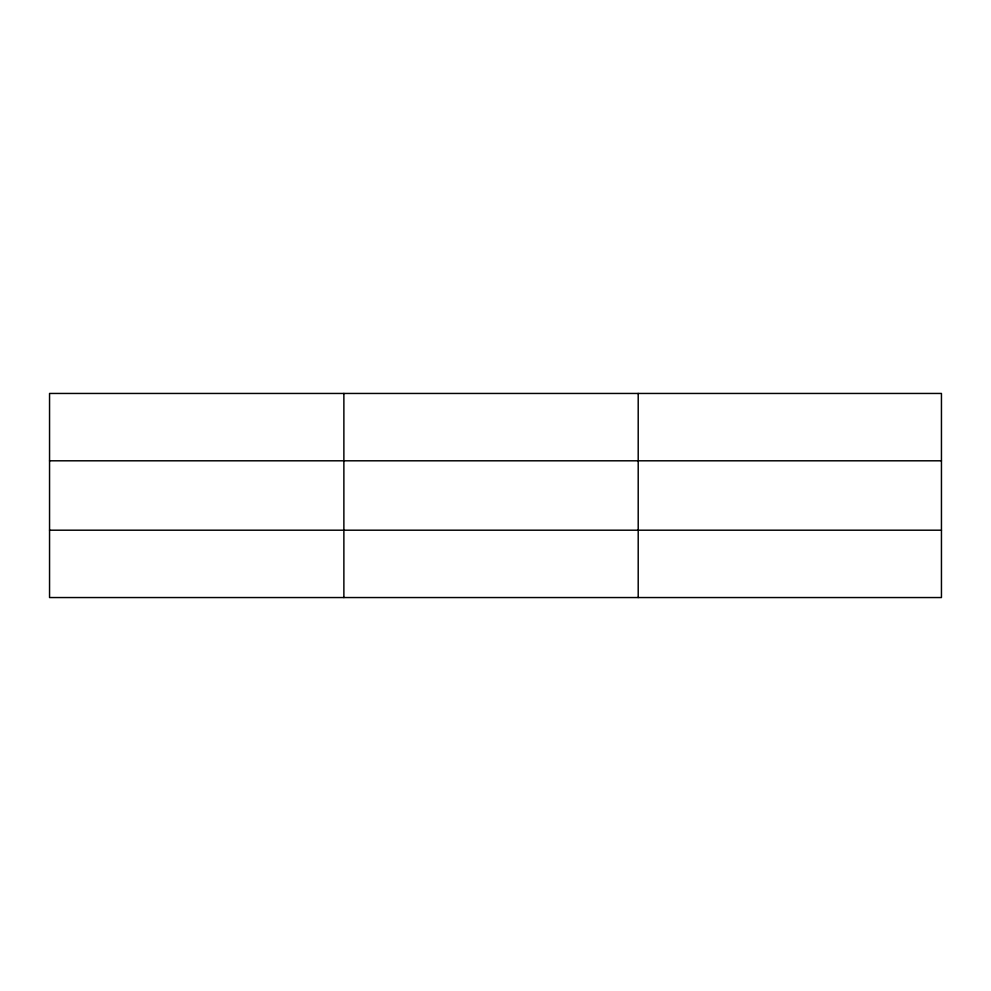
<?xml version="1.0" encoding="UTF-8"?>
<svg xmlns="http://www.w3.org/2000/svg" width="991" height="991" viewBox="0 0 991 991"><rect width="100%" height="100%" fill="white"/><g stroke="black" fill="none" stroke-linecap="round" stroke-linejoin="round"><path stroke-width="1.49" d="M343.877 393.452L343.877 597.548M638.204 393.452L638.204 597.548M941.45 530.197L941.45 597.548L49.55 597.548L49.55 393.452L941.45 393.452L941.45 530.197L49.55 530.197M49.55 460.803L941.45 460.803"/></g></svg>
